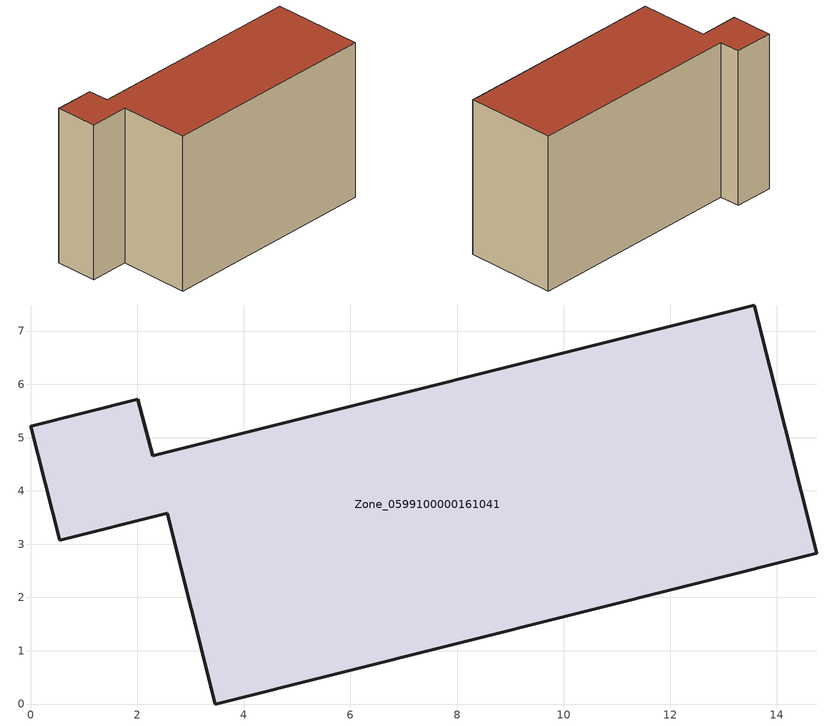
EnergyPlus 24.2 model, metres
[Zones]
Zone_0599100000161041
 floor ground (C_G): 0.54,3.08 0,5.21 2.01,5.72 2.29,4.66 13.58,7.49 14.75,2.83 3.46,0 2.56,3.58 z0
 wall outside (C_F): 0,5.21 0.54,3.08 2.56,3.58 3.46,0 14.75,2.83 13.58,7.49 2.29,4.66 2.01,5.72 0,5.21 z0:8.34
 roof outside (C_R): 14.75,2.83 13.58,7.49 2.29,4.66 2.01,5.72 0,5.21 0.54,3.08 2.56,3.58 3.46,0 z8.34
[BUILDING]
Pand.0599100000161041: North Axis=0; Terrain=City; Loads Convergence Tolerance Value=0.04; Temperature Convergence Tolerance Value=0.4; Solar Distribution=FullExterior; Maximum Number of Warmup Days=25; Minimum Number of Warmup Days=1
[Site:Location]
Rotterdam.The.Hague.AP_ZH_NLD Design_Conditions: Latitude=51.96; Longitude=4.45; Time Zone=1; Elevation=-4.5
[SITE:GROUNDTEMPERATURE:BUILDINGSURFACE]
18, 18, 18, 18, 18, 18, 18, 18, 18, 18, 18, 18
[MATERIAL] Thermal Absorptance=0.9; Solar Absorptance=0.7; Visible Absorptance=0.7
Name | Roughness | Thickness | Conductivity | Density | Specific Heat
G.TI.1992-2005 | MediumSmooth | 0.15 | 0.06 | 540 | 1210
F.TI.1992-2005 | Rough | 0.3 | 0.12 | 1920 | 840
R.TI.1992-2005 | MediumRough | 0.2 | 0.08 | 1500 | 1000
[CONSTRUCTION]
C_G: G.TI.1992-2005
C_F: F.TI.1992-2005
C_R: R.TI.1992-2005
[ZONE]
Zone_0599100000161041: Type=1; Multiplier=1; Ceiling Height=Autocalculate; Volume=Autocalculate; Floor Area=autocalculate; Part of Total Floor Area=Yes
[ZONEINFILTRATION:DESIGNFLOWRATE]
Infil_Zone_0599100000161041: Zone or ZoneList or Space or SpaceList=Zone_0599100000161041; Schedule=AlwaysOn; Design Flow Rate Calculation Method=Flow/Area; Flow Rate per Floor Area=0.0015; Constant Term Coefficient=1; Temperature Term Coefficient=0; Velocity Term Coefficient=0; Velocity Squared Term Coefficient=0
[HVACTEMPLATE:ZONE:IDEALLOADSAIRSYSTEM]
Zone_0599100000161041: Maximum Heating Supply Air Temperature=50; Minimum Cooling Supply Air Temperature=13; Maximum Heating Supply Air Humidity Ratio=0.0156; Minimum Cooling Supply Air Humidity Ratio=0.0077; Heating Limit=NoLimit; Cooling Limit=NoLimit; Dehumidification Control Type=ConstantSensibleHeatRatio; Cooling Sensible Heat Ratio=0.7; Dehumidification Setpoint=60; Humidification Control Type=None; Humidification Setpoint=30; Outdoor Air Method=None; Outdoor Air Flow Rate per Person=0.00944; Outdoor Air Flow Rate per Zone Floor Area=0; Outdoor Air Flow Rate per Zone=0; Demand Controlled Ventilation Type=None; Outdoor Air Economizer Type=NoEconomizer; Heat Recovery Type=None; Sensible Heat Recovery Effectiveness=0.7; Latent Heat Recovery Effectiveness=0.65
[ZONECONTROL:THERMOSTAT]
ThermostatControl_Zone_0599100000161041: Zone or ZoneList=Zone_0599100000161041; Control Type Schedule=DualSetpointControlType; Control 1=Thermostat_Zone_0599100000161041; Temperature Difference Between Cutout And Setpoint=0
[THERMOSTATSETPOINT:DUALSETPOINT]
Thermostat_Zone_0599100000161041: Heating Setpoint Temperature Schedule=HeatingSetpoint_Zone_0599100000161041; Cooling Setpoint Temperature Schedule=CoolingSetpoint_Zone_0599100000161041
[SCHEDULE:COMPACT]
HeatingSetpoint_Zone_0599100000161041: Through: 12/31, For: AllDays, Until: 24:00, 21
CoolingSetpoint_Zone_0599100000161041: Through: 12/31, For: AllDays, Until: 24:00, 24
DualSetpointControlType: Through: 12/31, For: AllDays, Until: 24:00, 4
AlwaysOn: Through: 12/31, For: AllDays, Until: 24:00, 1
